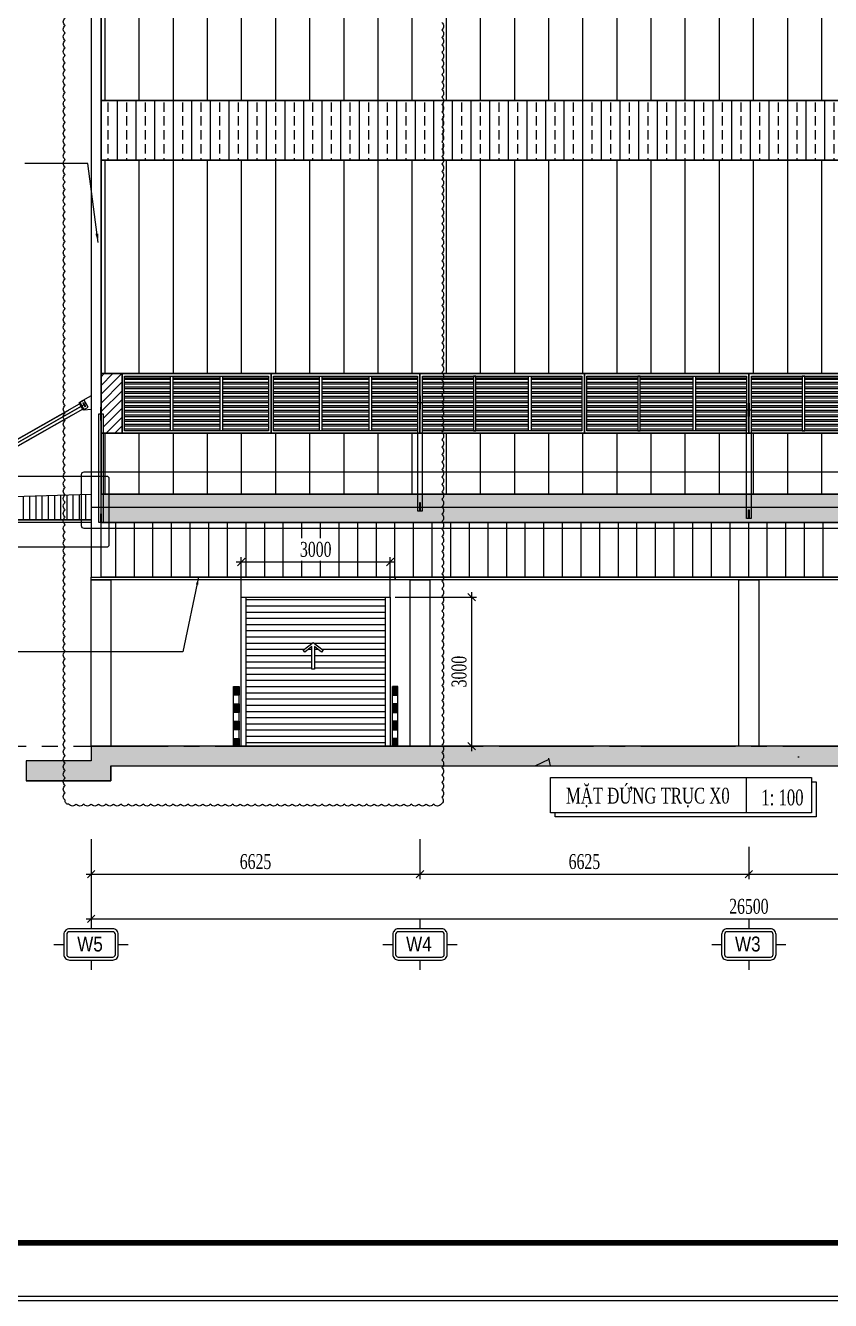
# Model space of a CAD drawing. Header units: inches. Extents: x 340055 to 349452, y -34649 to -30845.
# Drawn here: x 345045.3 to 345207.4, y -32249.9 to -31993.2 of the extents above; entities that cross this region are included whole.
import ezdxf
from ezdxf.enums import TextEntityAlignment as Align

# ---------------------------------------------------------------- set-up
doc = ezdxf.new("R2010")
doc.units = ezdxf.units.IN
doc.header["$MEASUREMENT"] = 0
for name, pattern in [('CENTER', [2, 1.25, -0.25, 0.25, -0.25]), ('CENTER2', [28.575, 19.05, -3.175, 3.175, -3.175]), ('HIDDEN', [0.375, 0.25, -0.125])]:
    doc.linetypes.add(name, pattern=pattern)
for name, color, linetype in [('2', 2, 'Continuous'), ('250', 250, 'Continuous'), ('251', 251, 'Continuous'), ('3', 3, 'Continuous'), ('4', 4, 'Continuous'), ('5', 5, 'Continuous'), ('6', 6, 'Continuous'), ('7', 7, 'Continuous'), ('8', 8, 'Continuous'), ('AZNB-BN-TL-A- X- POWDER SECTION 1 2 3$0$TL-Roof', 60, 'Continuous'), ('flashing', 6, 'Continuous'), ('NET IN', 3, 'Continuous'), ('ROOFING', 4, 'Continuous')]:
    doc.layers.add(name, color=color, linetype=linetype)
for name, color, linetype, lineweight in [('AZNB-BN-TL-A- X- POWDER SECTION 1 2 3$0$DOOR 1', 140, 'Continuous', 15), ('AZNB-BN-TL-A- X- POWDER SECTION 1 2 3$0$TL- Brick wall', 132, 'Continuous', 15), ('AZNB-BN-TL-A- X- POWDER SECTION 1 2 3$0$TL-CONC FL', 6, 'Continuous', 15), ('TL-TIILE BLOCK A2$0$TL-TITLE BLOCK 1', 7, 'Continuous', 50)]:
    doc.layers.add(name, color=color, linetype=linetype, lineweight=lineweight)
doc.styles.add('hx2', font='')
doc.styles.add('ST1', font='times.ttf', dxfattribs={"width": 0.7})
doc.styles.add('ST1H', font='vnshxh.shx', dxfattribs={"width": 0.7})
doc.styles.get('hx2').set_extended_font_data('.VnArial NarrowH')
doc.dimstyles.new('100', dxfattribs={"dimtxt": 3, "dimasz": 1.5, "dimexe": 1, "dimexo": 0, "dimgap": 1, "dimtad": 1, "dimdec": 0, "dimlfac": 100, "dimzin": 0, "dimdsep": 46, "dimtxsty": 'ST1', "dimblk": 'OBLIQUE', "dimcen": 1, "dimdle": 1, "dimclrd": 8, "dimclre": 8, "dimclrt": 3, "dimadec": 0, "dimazin": 0, "dimtfac": 1, "dimtdec": 0, "dimtix": 1, "dimtmove": 1, "dimatfit": 3, "dimfxl": 0, "dimtolj": 1, "dimtzin": 0, "dimlwd": -1, "dimlwe": -1, "dimarcsym": 0})
doc.dimstyles.new('3', dxfattribs={"dimtxt": 3.5, "dimasz": 1.8, "dimexe": 1, "dimexo": 0, "dimgap": 1, "dimtad": 1, "dimdec": 0, "dimlfac": 3, "dimzin": 0, "dimdsep": 46, "dimtxsty": 'ST1H', "dimblk": 'OBLIQUE', "dimcen": 1, "dimdle": 1, "dimclrd": 8, "dimclre": 8, "dimclrt": 3, "dimadec": 0, "dimazin": 0, "dimtfac": 1, "dimtdec": 0, "dimtix": 1, "dimtofl": 0, "dimtmove": 1, "dimatfit": 3, "dimfxl": 0, "dimtolj": 1, "dimtzin": 0, "dimlwd": -1, "dimlwe": -1, "dimarcsym": 0})
pattern_1 = [(90, (6701.2984, 2046.995), (-6.875, 1e-15), [])]

# ---------------------------------------------------------------- blocks, each defined once
blk = doc.blocks.new('AZNB-BN-TL-A- X- POWDER SECTION 1 2 3$0$RL DOOR 3000x4000')
at = {"layer": 'AZNB-BN-TL-A- X- POWDER SECTION 1 2 3$0$DOOR 1'}
h = blk.add_hatch(dxfattribs=at)
h.set_pattern_fill('ANSI31', color=256, scale=1000, angle=135)
h.paths.add_polyline_path([(-1790842, -1181185), (-1790842, -1184185), (-1788042, -1184185), (-1788042, -1181185)])
h.paths.add_polyline_path([(-1789493, -1182102), (-1789293, -1182252), (-1789323, -1182292), (-1789468, -1182183), (-1789468, -1182635), (-1789518, -1182635), (-1789518, -1182183), (-1789663, -1182292), (-1789693, -1182252)], flags=16)
h = blk.add_hatch(color=2, dxfattribs=at)
h.dxf.hatch_style = 1
h.paths.add_polyline_path([(-1791098, -1182985), (-1790985, -1182985), (-1790985, -1183159), (-1791098, -1183159)])
h = blk.add_hatch(color=2, dxfattribs=at)
h.dxf.hatch_style = 1
h.paths.add_polyline_path([(-1787785, -1182985), (-1787898, -1182985), (-1787898, -1183159), (-1787785, -1183159)])
h = blk.add_hatch(color=2, dxfattribs=at)
h.dxf.hatch_style = 1
h.paths.add_polyline_path([(-1791098, -1183333), (-1790985, -1183333), (-1790985, -1183508), (-1791098, -1183508)])
h = blk.add_hatch(color=2, dxfattribs=at)
h.dxf.hatch_style = 1
h.paths.add_polyline_path([(-1787785, -1183333), (-1787898, -1183333), (-1787898, -1183508), (-1787785, -1183508)])
h = blk.add_hatch(color=2, dxfattribs=at)
h.dxf.hatch_style = 1
h.paths.add_polyline_path([(-1791098, -1183682), (-1790985, -1183682), (-1790985, -1183857), (-1791098, -1183857)])
h = blk.add_hatch(color=2, dxfattribs=at)
h.dxf.hatch_style = 1
h.paths.add_polyline_path([(-1787785, -1183682), (-1787898, -1183682), (-1787898, -1183857), (-1787785, -1183857)])
h = blk.add_hatch(color=2, dxfattribs=at)
h.dxf.hatch_style = 1
h.paths.add_polyline_path([(-1791098, -1184031), (-1790985, -1184031), (-1790985, -1184185), (-1791098, -1184185)])
h = blk.add_hatch(color=2, dxfattribs=at)
h.dxf.hatch_style = 1
h.paths.add_polyline_path([(-1787785, -1184031), (-1787898, -1184031), (-1787898, -1184185), (-1787785, -1184185)])
for p, q in [((-1790942, -1184185), (-1790942, -1181185)), ((-1790842, -1184185), (-1790842, -1181185)), ((-1788042, -1181185), (-1788042, -1184185)), ((-1787942, -1181185), (-1787942, -1184185)), ((-1791098, -1184185), (-1791098, -1182985)), ((-1790985, -1184185), (-1790985, -1182985)), ((-1787898, -1184185), (-1787898, -1182985)), ((-1787785, -1184185), (-1787785, -1182985))]:
    blk.add_line(p, q, dxfattribs=at)
for points in [[(-1790842, -1181185), (-1787942, -1181185)], [(-1790842, -1184185), (-1788042, -1184185)]]:
    blk.add_lwpolyline(points, dxfattribs=at)
at = {"layer": 'AZNB-BN-TL-A- X- POWDER SECTION 1 2 3$0$DOOR 1', "color": 2}
for points in [[(-1791098, -1182985), (-1790985, -1182985), (-1790985, -1183159), (-1791098, -1183159)], [(-1787785, -1182985), (-1787898, -1182985), (-1787898, -1183159), (-1787785, -1183159)], [(-1791098, -1183333), (-1790985, -1183333), (-1790985, -1183508), (-1791098, -1183508)], [(-1787785, -1183333), (-1787898, -1183333), (-1787898, -1183508), (-1787785, -1183508)], [(-1791098, -1183682), (-1790985, -1183682), (-1790985, -1183857), (-1791098, -1183857)], [(-1787785, -1183682), (-1787898, -1183682), (-1787898, -1183857), (-1787785, -1183857)], [(-1791098, -1184031), (-1790985, -1184031), (-1790985, -1184185), (-1791098, -1184185)], [(-1787785, -1184031), (-1787898, -1184031), (-1787898, -1184185), (-1787785, -1184185)]]:
    blk.add_lwpolyline(points, close=True, dxfattribs=at)
at = {"color": 1}
blk.add_wipeout([(-1789663, -1182292), (-1789693, -1182252), (-1789493, -1182102), (-1789293, -1182252), (-1789323, -1182292), (-1789468, -1182183), (-1789468, -1182635), (-1789518, -1182635), (-1789518, -1182183)], dxfattribs=at).dxf.layer = 'AZNB-BN-TL-A- X- POWDER SECTION 1 2 3$0$DOOR 1'
at = {"layer": 'AZNB-BN-TL-A- X- POWDER SECTION 1 2 3$0$DOOR 1'}
for points in [[(-1790942, -1181185), (-1787942, -1181185), (-1787942, -1184185), (-1790942, -1184185)], [(-1790842, -1181185), (-1788042, -1181185), (-1788042, -1184185), (-1790842, -1184185)]]:
    blk.add_lwpolyline(points, close=True, dxfattribs=at)
at = {"layer": 'AZNB-BN-TL-A- X- POWDER SECTION 1 2 3$0$DOOR 1', "color": 1}
blk.add_lwpolyline([(-1789693, -1182252), (-1789493, -1182102), (-1789293, -1182252), (-1789323, -1182292), (-1789468, -1182183), (-1789468, -1182635), (-1789518, -1182635), (-1789518, -1182183), (-1789663, -1182292)], close=True, dxfattribs=at)
blk = doc.blocks.new('_Oblique')
at = {"color": 0, "linetype": 'ByBlock', "lineweight": -2}
blk.add_line((-0.5, -0.5), (0.5, 0.5), dxfattribs=at)
blk = doc.blocks.new('*D666')
at = {"color": 8, "linetype": 'Continuous', "transparency": 16777216}
for p, q in [((345135.13, -32107.24), (345135.13, -32139.24)), ((345119.73, -32108.24), (345136.13, -32108.24)), ((345119.73, -32138.24), (345136.13, -32138.24))]:
    blk.add_line(p, q, dxfattribs=at)
at = {"layer": 'Defpoints', "color": 0, "transparency": 16777216}
for p in [(345119.73, -32108.24), (345119.73, -32138.24), (345135.13, -32138.24)]:
    blk.add_point(p, dxfattribs=at)
at = {"color": 8, "transparency": 16777216, "xscale": 1.5, "yscale": 1.5, "zscale": 1.5}
for p, rotation in [((345135.13, -32108.24), 90), ((345135.13, -32138.24), 270)]:
    blk.add_blockref('_Oblique', p, dxfattribs=dict(at, rotation=rotation))
at = {"color": 3, "transparency": 16777216, "insert": (345132.61, -32123.24), "char_height": 3, "attachment_point": 5, "rotation": 90, "style": 'ST1', "bg_fill": 3, "box_fill_scale": 1.25, "bg_fill_color": 256, "bg_fill_true_color": 13158600, "bg_fill_transparency": 0}
blk.add_mtext('\\A1;3000', dxfattribs=at)
blk = doc.blocks.new('*D667')
at = {"color": 8, "linetype": 'Continuous', "transparency": 16777216}
for p, q in [((345058.48, -32157.01), (345058.48, -32165.03)), ((345124.73, -32157.01), (345124.73, -32165.03)), ((345057.48, -32164.03), (345125.73, -32164.03))]:
    blk.add_line(p, q, dxfattribs=at)
at = {"layer": 'Defpoints', "color": 0, "transparency": 16777216}
for p in [(345058.48, -32157.01), (345124.73, -32157.01), (345124.73, -32164.03)]:
    blk.add_point(p, dxfattribs=at)
at = {"color": 8, "transparency": 16777216, "xscale": 1.5, "yscale": 1.5, "zscale": 1.5, "rotation": 180}
blk.add_blockref('_Oblique', (345058.48, -32164.03), dxfattribs=at)
at = {"color": 8, "transparency": 16777216, "xscale": 1.5, "yscale": 1.5, "zscale": 1.5}
blk.add_blockref('_Oblique', (345124.73, -32164.03), dxfattribs=at)
at = {"color": 3, "transparency": 16777216, "insert": (345091.6, -32161.51), "char_height": 3, "attachment_point": 5, "style": 'ST1', "bg_fill": 3, "box_fill_scale": 1.25, "bg_fill_color": 256, "bg_fill_true_color": 13158600, "bg_fill_transparency": 0}
blk.add_mtext('\\A1;6625', dxfattribs=at)
blk = doc.blocks.new('*D668')
at = {"color": 8, "linetype": 'Continuous', "transparency": 16777216}
for p, q in [((345124.73, -32157.01), (345124.73, -32165.03)), ((345190.98, -32158.51), (345190.98, -32165.03)), ((345123.73, -32164.03), (345191.98, -32164.03))]:
    blk.add_line(p, q, dxfattribs=at)
at = {"layer": 'Defpoints', "color": 0, "transparency": 16777216}
for p in [(345124.73, -32157.01), (345190.98, -32158.51), (345190.98, -32164.03)]:
    blk.add_point(p, dxfattribs=at)
at = {"color": 8, "transparency": 16777216, "xscale": 1.5, "yscale": 1.5, "zscale": 1.5, "rotation": 180}
blk.add_blockref('_Oblique', (345124.73, -32164.03), dxfattribs=at)
at = {"color": 8, "transparency": 16777216, "xscale": 1.5, "yscale": 1.5, "zscale": 1.5}
blk.add_blockref('_Oblique', (345190.98, -32164.03), dxfattribs=at)
at = {"color": 3, "transparency": 16777216, "insert": (345157.85, -32161.51), "char_height": 3, "attachment_point": 5, "style": 'ST1', "bg_fill": 3, "box_fill_scale": 1.25, "bg_fill_color": 256, "bg_fill_true_color": 13158600, "bg_fill_transparency": 0}
blk.add_mtext('\\A1;6625', dxfattribs=at)
blk = doc.blocks.new('*D669')
at = {"color": 8, "linetype": 'Continuous', "transparency": 16777216}
for p, q in [((345190.98, -32158.51), (345190.98, -32165.03)), ((345257.23, -32158.51), (345257.23, -32165.03)), ((345189.98, -32164.03), (345258.23, -32164.03))]:
    blk.add_line(p, q, dxfattribs=at)
at = {"layer": 'Defpoints', "color": 0, "transparency": 16777216}
for p in [(345190.98, -32158.51), (345257.23, -32158.51), (345257.23, -32164.03)]:
    blk.add_point(p, dxfattribs=at)
at = {"color": 8, "transparency": 16777216, "xscale": 1.5, "yscale": 1.5, "zscale": 1.5, "rotation": 180}
blk.add_blockref('_Oblique', (345190.98, -32164.03), dxfattribs=at)
at = {"color": 8, "transparency": 16777216, "xscale": 1.5, "yscale": 1.5, "zscale": 1.5}
blk.add_blockref('_Oblique', (345257.23, -32164.03), dxfattribs=at)
at = {"color": 3, "transparency": 16777216, "insert": (345224.1, -32161.51), "char_height": 3, "attachment_point": 5, "style": 'ST1', "bg_fill": 3, "box_fill_scale": 1.25, "bg_fill_color": 256, "bg_fill_true_color": 13158600, "bg_fill_transparency": 0}
blk.add_mtext('\\A1;6625', dxfattribs=at)
blk = doc.blocks.new('*D671')
at = {"color": 8, "linetype": 'Continuous', "transparency": 16777216}
for p, q in [((345058.48, -32157.01), (345058.48, -32174.04)), ((345323.48, -32157.01), (345323.48, -32174.04)), ((345057.48, -32173.04), (345324.48, -32173.04))]:
    blk.add_line(p, q, dxfattribs=at)
at = {"layer": 'Defpoints', "color": 0, "transparency": 16777216}
for p in [(345058.48, -32157.01), (345323.48, -32157.01), (345323.48, -32173.04)]:
    blk.add_point(p, dxfattribs=at)
at = {"color": 8, "transparency": 16777216, "xscale": 1.5, "yscale": 1.5, "zscale": 1.5, "rotation": 180}
blk.add_blockref('_Oblique', (345058.48, -32173.04), dxfattribs=at)
at = {"color": 8, "transparency": 16777216, "xscale": 1.5, "yscale": 1.5, "zscale": 1.5}
blk.add_blockref('_Oblique', (345323.48, -32173.04), dxfattribs=at)
at = {"color": 3, "transparency": 16777216, "insert": (345190.98, -32170.52), "char_height": 3, "attachment_point": 5, "style": 'ST1', "bg_fill": 3, "box_fill_scale": 1.25, "bg_fill_color": 256, "bg_fill_true_color": 13158600, "bg_fill_transparency": 0}
blk.add_mtext('\\A1;26500', dxfattribs=at)
blk = doc.blocks.new('TENTRUC')
at = {"layer": '7'}
for p, q in [((0, 8.27), (0, 10.26)), ((-7.48, 5.13), (-5.48, 5.13)), ((5.48, 5.13), (7.48, 5.13)), ((0, 0), (0, 2))]:
    blk.add_line(p, q, dxfattribs=at)
blk.add_lwpolyline([(-4.36, 8.27), (4.36, 8.27, -0.414214), (5.48, 7.14), (5.48, 3.12, -0.414214), (4.36, 2), (-4.36, 2, -0.414214), (-5.48, 3.12), (-5.48, 7.14, -0.414214)], format="xyb", close=True, dxfattribs=at)
at = {"layer": '8', "ltscale": 15}
blk.add_lwpolyline([(-4.36, 7.68), (4.36, 7.68, -0.414214), (4.9, 7.14), (4.9, 3.12, -0.414214), (4.36, 2.58), (-4.36, 2.58, -0.414214), (-4.9, 3.12), (-4.9, 7.14, -0.414214)], format="xyb", close=True, dxfattribs=at)
at = {"layer": '3', "style": 'hx2'}
blk.add_attdef('TR', text='', height=2.9, dxfattribs=at).set_placement((-0.16, 3.83), align=Align.CENTER)
blk = doc.blocks.new('A$C764E781C')
at = {"layer": '3'}
h = blk.add_hatch(dxfattribs=at)
h.set_pattern_fill('ANSI31', color=256, scale=10, angle=45, style=0)
h.set_pattern_definition([(90, (-323525.1081, 37698.363), (-1.25, 2e-16), [])])
h.paths.add_polyline_path([(50.3, 5.69), (2.91, 4.3, 0.405586), (0, 1.3), (0, 0.58), (50.3, 0.58)])
at = {"layer": '6'}
h = blk.add_hatch(dxfattribs=at)
h.set_pattern_fill('ANSI31', color=154, scale=0.35, angle=-29.5718, style=0)
h.set_pattern_definition([(74.57183466, (-16862.245783, -6507.972576), (-0.04217345765, 0.01163881308), [])])
h.paths.add_polyline_path([(47.88, 24.11), (47.95, 24.15), (48.79, 22.67), (48.72, 22.63)])
h = blk.add_hatch(dxfattribs=at)
h.set_pattern_fill('ANSI31', color=154, scale=0.35, angle=-29.5718, style=0)
h.set_pattern_definition([(74.57183466, (-16865.507075, -6509.823127), (-0.04217345765, 0.01163881308), [])])
h.paths.add_polyline_path([(18.5, 7.44), (18.43, 7.4), (19.27, 5.92), (19.34, 5.96)])
at = {"layer": '2'}
for centre in [(48.76, 24.03), (48.76, 24.03), (49.11, 23.43), (49.11, 23.43), (18.11, 6.64), (18.11, 6.64), (18.46, 6.03), (18.46, 6.03)]:
    blk.add_circle(centre, 0.11, dxfattribs=at)
at = {"layer": '250', "linetype": 'CENTER', "ltscale": 50}
blk.add_line((17.89, 6.12), (49.33, 23.95), dxfattribs=at)
at = {"layer": '251', "linetype": 'HIDDEN', "ltscale": 50}
for p, q in [((18.62, 7.22), (48, 23.89)), ((19.21, 6.18), (48.6, 22.85))]:
    blk.add_line(p, q, dxfattribs=at)
at = {"layer": '3'}
blk.add_lwpolyline([(2.91, 4.3), (50.3, 5.69), (50.3, 0.58), (0, 0.58), (0, 1.3, -0.405586)], format="xyb", close=True, dxfattribs=at)
at = {"layer": '4'}
for points in [[(18.6, 7.25), (47.99, 23.92)], [(48.61, 22.82), (19.23, 6.15), (18.6, 7.25)]]:
    blk.add_lwpolyline(points, dxfattribs=at)
at = {"layer": '5'}
for p, q in [((48.92, 24.12), (48.61, 23.95)), ((48.67, 24.19), (48.85, 23.88)), ((48.95, 23.34), (49.26, 23.51)), ((49.2, 23.27), (49.02, 23.58)), ((17.96, 6.55), (18.26, 6.73)), ((18.02, 6.8), (18.2, 6.49)), ((18.61, 6.12), (18.3, 5.95)), ((18.54, 5.88), (18.37, 6.19))]:
    blk.add_line(p, q, dxfattribs=at)
at = {"layer": '6', "color": 154}
for points in [[(47.88, 24.11), (47.95, 24.15), (48.79, 22.67), (48.72, 22.63)], [(48.93, 24.65), (47.98, 24.11), (48.76, 22.71), (49.72, 23.26)], [(17.5, 6.81), (18.45, 7.35), (19.24, 5.96), (18.29, 5.42)], [(18.5, 7.44), (18.43, 7.4), (19.27, 5.92), (19.34, 5.96)]]:
    blk.add_lwpolyline(points, close=True, dxfattribs=at)
at = {"layer": '6'}
for points in [[(50.3, 25.53), (48.01, 24.24), (48.9, 22.68), (50.3, 22.86)], [(16.44, 4.69), (17.17, 6.74), (18.32, 7.39), (19.21, 5.83), (19.3, 4.78)]]:
    blk.add_lwpolyline(points, dxfattribs=at)
blk.add_lwpolyline([(0, 0.58), (50.3, 0.58), (50.3, 0), (0, 0)], close=True, dxfattribs=at)
at = {"layer": '8'}
blk.add_line((49.33, 23.95), (17.89, 6.12), dxfattribs=at)
at = {"layer": '8', "linetype": 'CENTER', "ltscale": 5}
blk.add_line((50.3, 25.53), (50.3, 0), dxfattribs=at)
blk = doc.blocks.new('*D696')
at = {"color": 8, "linetype": 'Continuous', "transparency": 16777216}
for p, q in [((345087.73, -32101.17), (345119.73, -32101.17)), ((345088.73, -32108.24), (345088.73, -32100.17)), ((345118.73, -32108.24), (345118.73, -32100.17))]:
    blk.add_line(p, q, dxfattribs=at)
at = {"layer": 'Defpoints', "color": 0, "transparency": 16777216}
for p in [(345118.73, -32101.17), (345088.73, -32108.24), (345118.73, -32108.24)]:
    blk.add_point(p, dxfattribs=at)
at = {"color": 8, "transparency": 16777216, "xscale": 1.5, "yscale": 1.5, "zscale": 1.5, "rotation": 180}
blk.add_blockref('_Oblique', (345088.73, -32101.17), dxfattribs=at)
at = {"color": 8, "transparency": 16777216, "xscale": 1.5, "yscale": 1.5, "zscale": 1.5}
blk.add_blockref('_Oblique', (345118.73, -32101.17), dxfattribs=at)
at = {"color": 3, "transparency": 16777216, "insert": (345103.73, -32098.65), "char_height": 3, "attachment_point": 5, "style": 'ST1', "bg_fill": 3, "box_fill_scale": 1.25, "bg_fill_color": 256, "bg_fill_true_color": 13158600, "bg_fill_transparency": 0}
blk.add_mtext('\\A1;3000', dxfattribs=at)
blk = doc.blocks.new('18')
at = {"true_color": 0xdb6e0f}
h = blk.add_hatch(dxfattribs=at)
h.set_pattern_fill('ANSI32', color=32, scale=2.5, angle=135, style=0)
h.paths.add_polyline_path([(344860.32, -35591.22), (344860.32, -35580.22), (344849.7, -35580.22), (344849.7, -35591.22)])
h.paths.add_polyline_path([(344860.82, -35591.22), (344871.07, -35591.22), (344871.07, -35580.22), (344860.82, -35580.22)])
h.paths.add_polyline_path([(344849.2, -35580.22), (344838.95, -35580.22), (344838.95, -35591.22), (344849.2, -35591.22)])
at = {"color": 32, "true_color": 0xdb6e0f}
for points in [[(344838.45, -35579.72), (344871.57, -35579.72), (344871.57, -35591.72), (344838.45, -35591.72)], [(344838.95, -35580.22), (344871.07, -35580.22), (344871.07, -35591.22), (344838.95, -35591.22)], [(344849.2, -35580.22), (344849.2, -35591.22), (344849.7, -35591.22), (344849.7, -35580.22)], [(344860.82, -35580.22), (344860.82, -35591.22), (344860.32, -35591.22), (344860.32, -35580.22)]]:
    blk.add_lwpolyline(points, close=True, dxfattribs=at)
blk = doc.blocks.new('17')
at = {"true_color": 0xc0a22a}
h = blk.add_hatch(dxfattribs=at)
h.set_pattern_fill('ANSI32', color=42, scale=2.5, angle=135, style=0)
h.paths.add_polyline_path([(344915.57, -35529.09), (344906.32, -35529.09), (344906.32, -35540.09), (344915.57, -35540.09)])
h.paths.add_polyline_path([(344916.07, -35540.09), (344925.57, -35540.09), (344925.57, -35529.09), (344916.07, -35529.09)])
h.paths.add_polyline_path([(344931.57, -35529.09), (344926.07, -35529.09), (344926.07, -35540.09), (344931.57, -35540.09)])
h.paths.add_polyline_path([(344935.32, -35529.09), (344931.57, -35529.09), (344931.57, -35540.09), (344935.32, -35540.09)])
at = {"color": 42, "true_color": 0xc0a22a}
for points in [[(344905.82, -35528.59), (344935.82, -35528.59), (344935.82, -35540.59), (344905.82, -35540.59)], [(344906.32, -35529.09), (344935.32, -35529.09), (344935.32, -35540.09), (344906.32, -35540.09)], [(344916.07, -35529.09), (344916.07, -35540.09), (344915.57, -35540.09), (344915.57, -35529.09)], [(344926.07, -35529.09), (344926.07, -35540.09), (344925.57, -35540.09), (344925.57, -35529.09)]]:
    blk.add_lwpolyline(points, close=True, dxfattribs=at)
blk = doc.blocks.new('kt kien truc 1')
at = {"layer": 'Defpoints', "color": 8}
blk.add_lwpolyline([(0, 0), (594, 0), (594, 420), (0, 420)], close=True, dxfattribs=at)
at = {"layer": 'TL-TIILE BLOCK A2$0$TL-TITLE BLOCK 1', "const_width": 1}
blk.add_lwpolyline([(20, 10), (579, 10), (584, 15), (584, 405), (579, 410), (20, 410), (15, 405), (15, 15)], close=True, dxfattribs=at)

msp = doc.modelspace()

# ---------------------------------------------------------------- hatches: boundary and pattern name
at = {"true_color": 0xfa051e}
h = msp.add_hatch(dxfattribs=at)
h.set_pattern_fill('ANSI33', color=1, scale=15, angle=45, style=0)
h.set_pattern_definition([(90, (6701.2984, 2046.9953), (-3.75, 7e-16), []), (90, (6703.1734, 2048.8703), (-3.75, 7e-16), [1.875, -0.9375])])
h.paths.add_polyline_path([(345060.4764, -32008.2354), (345060.4764, -32020.2354), (345321.4764, -32020.2354), (345321.4764, -32008.2354)])
h = msp.add_hatch()
h.set_pattern_fill('ANSI33', color=5, scale=10, angle=45, style=0)
h.set_pattern_definition([(90, (21942.1402, 4798.5053), (-2.5, 4e-16), []), (90, (21943.3902, 4799.7553), (-2.5, 4e-16), [1.25, -0.625])])
h.paths.add_polyline_path([(345321.4764, -32093.2363), (345321.4764, -32087.5478), (345060.4764, -32087.5478), (345060.4764, -32093.2363)])
at = {"layer": 'ROOFING'}
h = msp.add_hatch(dxfattribs=at)
h.set_pattern_fill('ANSI31', color=3, scale=55, angle=45, style=0)
h.set_pattern_definition(pattern_1)
h.paths.add_polyline_path([(345321.4764, -32008.2354), (345321.4764, -31965.2354), (345060.4764, -31965.2354), (345060.4764, -32008.2354)])
h.paths.add_polyline_path([(345060.4764, -32020.2354), (345060.4764, -32063.2354), (345321.4764, -32063.2354), (345321.4764, -32020.2354)])
h.paths.add_polyline_path([(345139.6138, -31992.8497), (345248.6971, -31992.8497), (345248.6971, -31982.6116), (345139.6138, -31982.6116)], flags=24)
h = msp.add_hatch(dxfattribs=at)
h.set_pattern_fill('ANSI31', color=3, scale=10, style=0)
h.set_pattern_definition([(45, (385.6516, 3803.1944), (-0.8838834765, 0.8838834765), [])])
h.paths.add_polyline_path([(345064.7264, -32063.2354), (345060.4764, -32063.2354), (345060.4764, -32070.0316), (345060.5264, -32070.0316), (345060.5264, -32071.3668), (345060.9232, -32071.3668), (345060.9232, -32075.2354), (345064.7264, -32075.2354)])
h = msp.add_hatch(dxfattribs=at)
h.set_pattern_fill('ANSI31', color=3, scale=55, angle=45, style=0)
h.set_pattern_definition(pattern_1)
h.paths.add_polyline_path([(345060.4764, -32075.2354), (345321.4764, -32075.2354), (345321.4764, -32087.5478), (345060.4764, -32087.5478)])
h = msp.add_hatch(dxfattribs=at)
h.set_pattern_fill('ANSI31', color=3, scale=30, angle=45, style=0)
h.set_pattern_definition([(90, (12888.44, 3803.1944), (-3.75, 7e-16), [])])
h.paths.add_polyline_path([(345119.7254, -32104.2363), (345254.1404, -32104.2363), (345321.4764, -32104.2363), (345321.4764, -32093.2363), (345060.4764, -32093.2363), (345060.4764, -32104.2363)])

# ---------------------------------------------------------------- linework, layer by layer
at = {"color": 133, "true_color": 0x36c9c7}
msp.add_line((345058.4764, -32090.1045), (345366.5431, -32090.1045), dxfattribs=at)
msp.add_line((345190.4406, -32144.585), (345190.4406, -32151.6589))
at = {"color": 8}
for points in [[(345060.4764, -32087.5478), (345321.4764, -32087.5478), (345321.4764, -31867.3854), (345060.4764, -31867.3854)], [(345060.4764, -32063.2354), (345317.2264, -32063.2354), (345317.2264, -32075.2354), (345060.4764, -32075.2354)], [(345060.4764, -32093.2363), (345321.4764, -32093.2363), (345321.4764, -32104.2363), (345060.4764, -32104.2363)]]:
    msp.add_lwpolyline(points, close=True, dxfattribs=at)
at = {"color": 1, "true_color": 0xfa051e}
for points in [[(345060.4764, -32008.2354), (345321.4764, -32008.2354), (345321.4764, -32020.2354), (345060.4764, -32020.2354)], [(345124.2796, -32069.0417), (345125.1732, -32069.0417), (345125.1732, -32090.9112), (345124.2796, -32090.9112)], [(345124.6764, -32067.7065), (345124.7764, -32067.7065), (345124.7764, -32070.3769), (345124.6764, -32070.3769)], [(345060.0296, -32071.3668), (345060.9232, -32071.3668), (345060.9232, -32093.2363), (345060.0296, -32093.2363)], [(345060.4264, -32070.0316), (345060.5264, -32070.0316), (345060.5264, -32072.702), (345060.4264, -32072.702)], [(345190.5296, -32070.5417), (345191.4232, -32070.5417), (345191.4232, -32092.4112), (345190.5296, -32092.4112)], [(345190.9264, -32069.2065), (345191.0264, -32069.2065), (345191.0264, -32071.8769), (345190.9264, -32071.8769)], [(345124.6764, -32089.1714), (345124.7764, -32089.1714), (345124.7764, -32090.9112), (345124.6764, -32090.9112)], [(345060.4264, -32091.4965), (345060.5264, -32091.4965), (345060.5264, -32093.2363), (345060.4264, -32093.2363)], [(345190.9264, -32090.6714), (345191.0264, -32090.6714), (345191.0264, -32092.4112), (345190.9264, -32092.4112)]]:
    msp.add_lwpolyline(points, close=True, dxfattribs=at)
at = {"color": 133, "true_color": 0x36c9c7}
msp.add_lwpolyline([(345060.4764, -32063.2354), (345064.7264, -32063.2354), (345064.7264, -32075.2354), (345060.4764, -32075.2354)], close=True, dxfattribs=at)
at = {"color": 240, "true_color": 0xf90627}
for points in [[(345004.266, -32083.8784), (345061.567, -32083.8784, -0.41421356), (345062.067, -32084.3784), (345062.067, -32097.7042, -0.41421356), (345061.567, -32098.2042), (345004.266, -32098.2042, -0.41421356), (345003.766, -32097.7042), (345003.766, -32084.3784, -0.41421356)], [(345057.0513, -32083.022), (345324.1069, -32083.022, -0.41421356), (345324.6069, -32083.522), (345324.6069, -32093.9234, -0.41421356), (345324.1069, -32094.4234), (345057.0513, -32094.4234, -0.41421356), (345056.5513, -32093.9234), (345056.5513, -32083.522, -0.41421356)]]:
    msp.add_lwpolyline(points, format="xyb", close=True, dxfattribs=at)
at = {"color": 5}
msp.add_lwpolyline([(345060.4764, -32087.5478), (345321.4764, -32087.5478), (345321.4764, -32093.2363), (345060.4764, -32093.2363)], close=True, dxfattribs=at)
msp.add_lwpolyline([(345151.0469, -32144.585), (345203.6096, -32144.585), (345203.6096, -32151.6589), (345151.0469, -32151.6589)], close=True)
at = {"layer": 'AZNB-BN-TL-A- X- POWDER SECTION 1 2 3$0$TL- Brick wall', "lineweight": 0}
for points in [[(345058.4764, -32104.7363), (345062.4764, -32104.7363), (345062.4764, -32138.2363), (345058.4764, -32138.2363)], [(345188.9764, -32104.7363), (345192.9764, -32104.7363), (345192.9764, -32138.2363), (345188.9764, -32138.2363)]]:
    msp.add_lwpolyline(points, close=True, dxfattribs=at)
at = {"layer": 'AZNB-BN-TL-A- X- POWDER SECTION 1 2 3$0$TL-CONC FL', "lineweight": 0, "ltscale": 1e-09}
for p, q in [((345058.4764, -32138.2363), (345058.4764, -32141.2363)), ((345058.4764, -32141.2363), (345045.3782, -32141.2363)), ((345045.3782, -32141.2363), (345045.3782, -32145.2363)), ((345062.4764, -32142.2363), (345062.4764, -32145.2363)), ((345062.4764, -32145.2363), (345045.3782, -32145.2363))]:
    msp.add_line(p, q, dxfattribs=at)
at = {"layer": 'flashing'}
for points in [[(345060.4764, -32104.2363), (345060.4764, -32104.2363), (345060.4764, -32104.2363), (345060.4764, -31867.3854), (345321.4764, -31867.3854), (345321.4764, -32104.2363), (345321.4764, -32104.2363), (345321.4764, -32104.2363), (345323.4764, -32104.2363), (345323.4764, -31865.3854), (345058.4764, -31865.3854), (345058.4764, -32104.2363)], [(345058.4764, -32104.2363), (345119.7254, -32104.2363), (345119.7254, -32104.7363), (345058.4764, -32104.7363)], [(345119.7254, -32104.2363), (345254.1404, -32104.2363), (345254.1404, -32104.7363), (345119.7254, -32104.7363)]]:
    msp.add_lwpolyline(points, close=True, dxfattribs=at)
at = {"layer": 'ROOFING', "color": 3}
for points in [[(345060.4764, -31965.2354), (345321.4764, -31965.2354), (345321.4764, -32008.2354), (345060.4764, -32008.2354)], [(345060.4764, -32020.2354), (345321.4764, -32020.2354), (345321.4764, -32063.2354), (345060.4764, -32063.2354)], [(345060.4764, -32075.2354), (345321.4764, -32075.2354), (345321.4764, -32087.5478), (345060.4764, -32087.5478)]]:
    msp.add_lwpolyline(points, close=True, dxfattribs=at)

# ---------------------------------------------------------------- block references
at = {"color": 133, "true_color": 0x36c9c7}
for name, p in [('17', (158.9036, 3465.3524)), ('17', (188.9057, 3465.3524)), ('18', (286.2807, 3516.4804)), ('18', (319.4057, 3516.4804)), ('18', (352.5266, 3516.4804))]:
    msp.add_blockref(name, p, dxfattribs=at)
at = {"color": 8}
msp.add_blockref('A$C764E781C', (345008.1768, -32093.2363), dxfattribs=at)
at = {"layer": 'AZNB-BN-TL-A- X- POWDER SECTION 1 2 3$0$TL-Roof', "lineweight": 0, "xscale": 0.01000000000931323, "yscale": 0.01000000000931323, "zscale": 0.01000000000931323}
msp.add_blockref('AZNB-BN-TL-A- X- POWDER SECTION 1 2 3$0$RL DOOR 3000x4000', (362998.1413, -20296.3904), dxfattribs=at)

# ---------------------------------------------------------------- dimensions: what is measured, and where the dimension line sits
at = {"color": 8}
dim = msp.add_linear_dim(base=(345124.7264, -32164.0319), p1=(345058.4764, -32157.0085), p2=(345124.7264, -32157.0085), dimstyle='100', dxfattribs=at)
dim.commit()
dim.dimension.update_dxf_attribs({"geometry": '*D667', "text_midpoint": (345091.6014, -32161.506)})

# ---------------------------------------------------------------- leaders
at = {"color": 9}
msp.add_leader([(345059.8701, -32036.8537), (345057.8348, -32020.9062), (345045.1452, -32020.9062)], dimstyle='3', override={"dimgap": 1, "dimtad": 0}, dxfattribs=at)
at = {"color": 240, "true_color": 0xf90627}
msp.add_leader([(345080.1454, -32104.2363), (345076.9363, -32119.2425), (345037.6589, -32119.2425)], dimstyle='100', override={"dimgap": 1, "dimtad": 0, "dimfxl": 0.18}, dxfattribs=at)

# ---------------------------------------------------------------- next in the draw order: dimensions: what is measured, and where the dimension line sits
at = {"color": 8}
dim = msp.add_linear_dim(base=(345135.1333, -32138.2363), p1=(345119.7254, -32108.2363), p2=(345119.7254, -32138.2363), angle=90, dimstyle='100', dxfattribs=at)
dim.commit()
dim.dimension.update_dxf_attribs({"geometry": '*D666', "text_midpoint": (345132.6074, -32123.2363)})
dim = msp.add_linear_dim(base=(345190.9764, -32164.0319), p1=(345124.7264, -32157.0085), p2=(345190.9764, -32158.5085), dimstyle='100', dxfattribs=at)
dim.commit()
dim.dimension.update_dxf_attribs({"geometry": '*D668', "text_midpoint": (345157.8514, -32161.506)})

# ---------------------------------------------------------------- next in the draw order: hatches: boundary and pattern name
h = msp.add_hatch()
h.set_pattern_fill('AR-CONC', color=8, scale=10, angle=135, style=0)
h.set_pattern_definition([(185, (20475.87, 5443.1), (-46.280708, 55.1552), [7.5, -82.5]), (130, (20475.87, 5443.1), (-43.376815, -62.999217), [6, -66]), (235.4514, (20472.01, 5447.7), (-89.657528, -7.843947), [6.374019, -70.114211]), (181.1842, (20461.73, 5428.96), (-63.761377, 87.1693), [11.25, -123.75]), (231.6356, (20456.41, 5436.22), (-134.97117, -2.7899), [9.56103, -105.1713]), (126.1842, (20461.73, 5428.96), (-134.971167, -2.790007), [9, -99]), (156, (20458.19, 5439.566), (-13.738248, 70.677157), [7.5, -82.5]), (101, (20458.19, 5439.566), (-68.480844, -34.07086), [6, -66]), (206.4514, (20457.05, 5445.456), (-82.219062, 36.606362), [6.374019, -70.114211]), (172.5, (20475.87, 5443.102), (-24.3989818, -22.6793185), [0, -65.2, 0, -67, 0, -66.25]), (142.5, (20475.87, 5443.102), (-46.490945, -9.2872942), [0, -38.2, 0, -63.7, 0, -25.25]), (102.5, (20491.638, 5427.333), (-36.1520762, 39.3418167), [0, -25, 0, -78, 0, -103.5]), (92.5, (20498.71, 5420.26), (-48.315981, 34.158998), [0, -32.5, 0, -51.8, 0, -73.5])])
h.paths.add_polyline_path([(345321.6691, -32138.2363), (345058.4764, -32138.2363), (345058.4764, -32141.2363), (345045.3782, -32141.2363), (345045.3782, -32145.2363), (345062.4764, -32145.2363), (345062.4764, -32142.2363), (345321.6691, -32142.2363), (345321.6691, -32145.2229), (345361.4714, -32145.2229), (345361.4714, -32141.2363), (345325.6714, -32141.2363), (345325.6714, -32138.2363)])
h = msp.add_hatch()
h.set_pattern_fill('AR-CONC', color=8, scale=0.5, angle=135, style=0)
h.set_pattern_definition([(185, (20475.87, 5443.1018), (-2.314035394, 2.757759996), [0.375, -4.125]), (130, (20475.87, 5443.102), (-2.16884075, -3.149960837), [0.3, -3.3]), (235.4514, (20475.677, 5443.3316), (-4.48287641, -0.392197343), [0.31870095, -3.50571056]), (181.1842, (20475.163, 5442.3947), (-3.188068826, 4.358465), [0.5625, -6.1875]), (231.6356, (20474.897, 5442.758), (-6.74855845, -0.139495075), [0.47805144, -5.258565]), (126.1842, (20475.163, 5442.3947), (-6.74855834, -0.13950034), [0.45, -4.95]), (156, (20474.986, 5442.925), (-0.686912382, 3.53385786), [0.375, -4.125]), (101, (20474.986, 5442.925), (-3.424042177, -1.703542965), [0.3, -3.3]), (206.4514, (20474.929, 5443.2195), (-4.1109531, 1.830318085), [0.31870095, -3.50571056]), (172.5, (20475.87, 5443.1018), (-1.219949088, -1.1339659265), [0, -3.26, 0, -3.35, 0, -3.3125]), (142.5, (20475.87, 5443.1018), (-2.3245472495, -0.464364711), [0, -1.91, 0, -3.185, 0, -1.2625]), (102.5, (20476.6584, 5442.3134), (-1.807603809, 1.9670908366), [0, -1.25, 0, -3.9, 0, -5.175]), (92.5, (20477.012, 5441.9598), (-2.415799034, 1.707949916), [0, -1.625, 0, -2.59, 0, -3.675])])
h.paths.add_polyline_path([(345321.6691, -32138.2363), (345058.4764, -32138.2363), (345058.4764, -32141.2363), (345045.3782, -32141.2363), (345045.3782, -32145.2363), (345062.4764, -32145.2363), (345062.4764, -32142.2363), (345321.6691, -32142.2363), (345321.6691, -32145.2229), (345361.4714, -32145.2229), (345361.4714, -32141.2363), (345325.6714, -32141.2363), (345325.6714, -32138.2363)])

# ---------------------------------------------------------------- next in the draw order: linework, layer by layer
at = {"color": 8, "linetype": 'CENTER2'}
msp.add_line((344997.7752, -32138.2363), (345353.3537, -32138.2363), dxfattribs=at)
at = {"color": 8}
msp.add_lwpolyline([(345321.6691, -32138.2363), (345058.4764, -32138.2363), (345058.4764, -32141.2363), (345045.3782, -32141.2363), (345045.3782, -32145.2363), (345062.4764, -32145.2363), (345062.4764, -32142.2363), (345321.6691, -32142.2363), (345321.6691, -32145.2229), (345361.4714, -32145.2229), (345361.4714, -32141.2363), (345325.6714, -32141.2363), (345325.6714, -32138.2363), (345321.6691, -32138.2363)], dxfattribs=at)
at = {"layer": 'AZNB-BN-TL-A- X- POWDER SECTION 1 2 3$0$TL- Brick wall', "lineweight": 0}
msp.add_lwpolyline([(345122.7264, -32104.7363), (345126.7264, -32104.7363), (345126.7264, -32138.2363), (345122.7264, -32138.2363)], close=True, dxfattribs=at)
at = {"layer": 'AZNB-BN-TL-A- X- POWDER SECTION 1 2 3$0$TL-CONC FL', "lineweight": 0, "ltscale": 1e-09}
msp.add_line((345325.6714, -32138.2363), (345058.4764, -32138.2363), dxfattribs=at)

# ---------------------------------------------------------------- next in the draw order: dimensions: what is measured, and where the dimension line sits
at = {"color": 8}
dim = msp.add_linear_dim(base=(345118.7254, -32101.1744), p1=(345088.7254, -32108.2363), p2=(345118.7254, -32108.2363), dimstyle='100', override={"dimarcsym": 2}, dxfattribs=at)
dim.commit()
dim.dimension.update_dxf_attribs({"geometry": '*D696', "text_midpoint": (345103.7254, -32098.6485)})
dim = msp.add_linear_dim(base=(345257.2264, -32164.0319), p1=(345190.9764, -32158.5085), p2=(345257.2264, -32158.5085), dimstyle='100', dxfattribs=at)
dim.commit()
dim.dimension.update_dxf_attribs({"geometry": '*D669', "text_midpoint": (345224.1014, -32161.506)})

# ---------------------------------------------------------------- next in the draw order: linework, layer by layer
at = {"color": 1, "true_color": 0xfa051e}
msp.add_lwpolyline([(345129.105, -31992.5489, -0.52056705), (345129.105, -31994.0489, -0.52056705), (345129.105, -31995.5489, -0.52056705), (345129.105, -31997.0489, -0.52056705), (345129.105, -31998.5489, -0.52056705), (345129.105, -32000.0489, -0.52056705), (345129.105, -32001.5489, -0.52056705), (345129.105, -32003.0489, -0.52056705), (345129.105, -32004.5489, -0.52056705), (345129.105, -32006.0489, -0.52056705), (345129.105, -32007.5489, -0.52056705), (345129.105, -32009.0489, -0.52056705), (345129.105, -32010.5489, -0.52056705), (345129.105, -32012.0489, -0.52056705), (345129.105, -32013.5489, -0.52056705), (345129.105, -32015.0489, -0.52056705), (345129.105, -32016.5489, -0.52056705), (345129.105, -32018.0489, -0.52056705), (345129.105, -32019.5489, -0.52056705), (345129.105, -32021.0489, -0.52056705), (345129.105, -32022.5489, -0.52056705), (345129.105, -32024.0489, -0.52056705), (345129.105, -32025.5489, -0.52056705), (345129.105, -32027.0489, -0.52056705), (345129.105, -32028.5489, -0.52056705), (345129.105, -32030.0489, -0.52056705), (345129.105, -32031.5489, -0.52056705), (345129.105, -32033.0489, -0.52056705), (345129.105, -32034.5489, -0.52056705), (345129.105, -32036.0489, -0.52056705), (345129.105, -32037.5489, -0.52056705), (345129.105, -32039.0489, -0.52056705), (345129.105, -32040.5489, -0.52056705), (345129.105, -32042.0489, -0.52056705), (345129.105, -32043.5489, -0.52056705), (345129.105, -32045.0489, -0.52056705), (345129.105, -32046.5489, -0.52056705), (345129.105, -32048.0489, -0.52056705), (345129.105, -32049.5489, -0.52056705), (345129.105, -32051.0489, -0.52056705), (345129.105, -32052.5489, -0.52056705), (345129.105, -32054.0489, -0.52056705), (345129.105, -32055.5489, -0.52056705), (345129.105, -32057.0489, -0.52056705), (345129.105, -32058.5489, -0.52056705), (345129.105, -32060.0489, -0.52056705), (345129.105, -32061.5489, -0.52056705), (345129.105, -32063.0489, -0.52056705), (345129.105, -32064.5489, -0.52056705), (345129.105, -32066.0489, -0.52056705), (345129.105, -32067.5489, -0.52056705), (345129.105, -32069.0489, -0.52056705), (345129.105, -32070.5489, -0.52056705), (345129.105, -32072.0489, -0.52056705), (345129.105, -32073.5489, -0.52056705), (345129.105, -32075.0489, -0.52056705), (345129.105, -32076.5489, -0.52056705), (345129.105, -32078.0489, -0.52056705), (345129.105, -32079.5489, -0.52056705), (345129.105, -32081.0489, -0.52056705), (345129.105, -32082.5489, -0.52056705), (345129.105, -32084.0489, -0.52056705), (345129.105, -32085.5489, -0.52056705), (345129.105, -32087.0489, -0.52056705), (345129.105, -32088.5489, -0.52056705), (345129.105, -32090.0489, -0.52056705), (345129.105, -32091.5489, -0.52056705), (345129.105, -32093.0489, -0.52056705), (345129.105, -32094.5489, -0.52056705), (345129.105, -32096.0489, -0.52056705), (345129.105, -32097.5489, -0.52056705), (345129.105, -32099.0489, -0.52056705), (345129.105, -32100.5489, -0.52056705), (345129.105, -32102.0489, -0.52056705), (345129.105, -32103.5489, -0.52056705), (345129.105, -32105.0489, -0.52056705), (345129.105, -32106.5489, -0.52056705), (345129.105, -32108.0489, -0.52056705), (345129.105, -32109.5489, -0.52056705), (345129.105, -32111.0489, -0.52056705), (345129.105, -32112.5489, -0.52056705), (345129.105, -32114.0489, -0.52056705), (345129.105, -32115.5489, -0.52056705), (345129.105, -32117.0489, -0.52056705), (345129.105, -32118.5489, -0.52056705), (345129.105, -32120.0489, -0.52056705), (345129.105, -32121.5489, -0.52056705), (345129.105, -32123.0489, -0.52056705), (345129.105, -32124.5489, -0.52056705), (345129.105, -32126.0489, -0.52056705), (345129.105, -32127.5489, -0.52056705), (345129.105, -32129.0489, -0.52056705), (345129.105, -32130.5489, -0.52056705), (345129.105, -32132.0489, -0.52056705), (345129.105, -32133.5489, -0.52056705), (345129.105, -32135.0489, -0.52056705), (345129.105, -32136.5489, -0.52056705), (345129.105, -32138.0489, -0.52056705), (345129.105, -32139.5489, -0.52056705), (345129.105, -32141.0489, -0.52056705), (345129.105, -32142.5489, -0.52056705), (345129.105, -32144.0489, -0.52056705), (345129.105, -32145.5489, -0.52056705), (345129.105, -32147.0489, -0.52056705), (345129.105, -32148.5489, -0.52056705), (345128.9889, -32149.9328, -0.52056705), (345127.4889, -32149.9328, -0.52056705), (345125.9889, -32149.9328, -0.52056705), (345124.4889, -32149.9328, -0.52056705), (345122.9889, -32149.9328, -0.52056705), (345121.4889, -32149.9328, -0.52056705), (345119.9889, -32149.9328, -0.52056705), (345118.4889, -32149.9328, -0.52056705), (345116.9889, -32149.9328, -0.52056705), (345115.4889, -32149.9328, -0.52056705), (345113.9889, -32149.9328, -0.52056705), (345112.4889, -32149.9328, -0.52056705), (345110.9889, -32149.9328, -0.52056705), (345109.4889, -32149.9328, -0.52056705), (345107.9889, -32149.9328, -0.52056705), (345106.4889, -32149.9328, -0.52056705), (345104.9889, -32149.9328, -0.52056705), (345103.4889, -32149.9328, -0.52056705), (345101.9889, -32149.9328, -0.52056705), (345100.4889, -32149.9328, -0.52056705), (345098.9889, -32149.9328, -0.52056705), (345097.4889, -32149.9328, -0.52056705), (345095.9889, -32149.9328, -0.52056705), (345094.4889, -32149.9328, -0.52056705), (345092.9889, -32149.9328, -0.52056705), (345091.4889, -32149.9328, -0.52056705), (345089.9889, -32149.9328, -0.52056705), (345088.4889, -32149.9328, -0.52056705), (345086.9889, -32149.9328, -0.52056705), (345085.4889, -32149.9328, -0.52056705), (345083.9889, -32149.9328, -0.52056705), (345082.4889, -32149.9328, -0.52056705), (345080.9889, -32149.9328, -0.52056705), (345079.4889, -32149.9328, -0.52056705), (345077.9889, -32149.9328, -0.52056705), (345076.4889, -32149.9328, -0.52056705), (345074.9889, -32149.9328, -0.52056705), (345073.4889, -32149.9328, -0.52056705), (345071.9889, -32149.9328, -0.52056705), (345070.4889, -32149.9328, -0.52056705), (345068.9889, -32149.9328, -0.52056705), (345067.4889, -32149.9328, -0.52056705), (345065.9889, -32149.9328, -0.52056705), (345064.4889, -32149.9328, -0.52056705), (345062.9889, -32149.9328, -0.52056705), (345061.4889, -32149.9328, -0.52056705), (345059.9889, -32149.9328, -0.52056705), (345058.4889, -32149.9328, -0.52056705), (345056.9889, -32149.9328, -0.52056705), (345055.4889, -32149.9328, -0.52056705), (345053.9889, -32149.9328, -0.52056705), (345053.2612, -32149.1605, -0.52056705), (345053.2612, -32147.6605, -0.52056705), (345053.2612, -32146.1605, -0.52056705), (345053.2612, -32144.6605, -0.52056705), (345053.2612, -32143.1605, -0.52056705), (345053.2612, -32141.6605, -0.52056705), (345053.2612, -32140.1605, -0.52056705), (345053.2612, -32138.6605, -0.52056705), (345053.2612, -32137.1605, -0.52056705), (345053.2612, -32135.6605, -0.52056705), (345053.2612, -32134.1605, -0.52056705), (345053.2612, -32132.6605, -0.52056705), (345053.2612, -32131.1605, -0.52056705), (345053.2612, -32129.6605, -0.52056705), (345053.2612, -32128.1605, -0.52056705), (345053.2612, -32126.6605, -0.52056705), (345053.2612, -32125.1605, -0.52056705), (345053.2612, -32123.6605, -0.52056705), (345053.2612, -32122.1605, -0.52056705), (345053.2612, -32120.6605, -0.52056705), (345053.2612, -32119.1605, -0.52056705), (345053.2612, -32117.6605, -0.52056705), (345053.2612, -32116.1605, -0.52056705), (345053.2612, -32114.6605, -0.52056705), (345053.2612, -32113.1605, -0.52056705), (345053.2612, -32111.6605, -0.52056705), (345053.2612, -32110.1605, -0.52056705), (345053.2612, -32108.6605, -0.52056705), (345053.2612, -32107.1605, -0.52056705), (345053.2612, -32105.6605, -0.52056705), (345053.2612, -32104.1605, -0.52056705), (345053.2612, -32102.6605, -0.52056705), (345053.2612, -32101.1605, -0.52056705), (345053.2612, -32099.6605, -0.52056705), (345053.2612, -32098.1605, -0.52056705), (345053.2612, -32096.6605, -0.52056705), (345053.2612, -32095.1605, -0.52056705), (345053.2612, -32093.6605, -0.52056705), (345053.2612, -32092.1605, -0.52056705), (345053.2612, -32090.6605, -0.52056705), (345053.2612, -32089.1605, -0.52056705), (345053.2612, -32087.6605, -0.52056705), (345053.2612, -32086.1605, -0.52056705), (345053.2612, -32084.6605, -0.52056705), (345053.2612, -32083.1605, -0.52056705), (345053.2612, -32081.6605, -0.52056705), (345053.2612, -32080.1605, -0.52056705), (345053.2612, -32078.6605, -0.52056705), (345053.2612, -32077.1605, -0.52056705), (345053.2612, -32075.6605, -0.52056705), (345053.2612, -32074.1605, -0.52056705), (345053.2612, -32072.6605, -0.52056705), (345053.2612, -32071.1605, -0.52056705), (345053.2612, -32069.6605, -0.52056705), (345053.2612, -32068.1605, -0.52056705), (345053.2612, -32066.6605, -0.52056705), (345053.2612, -32065.1605, -0.52056705), (345053.2612, -32063.6605, -0.52056705), (345053.2612, -32062.1605, -0.52056705), (345053.2612, -32060.6605, -0.52056705), (345053.2612, -32059.1605, -0.52056705), (345053.2612, -32057.6605, -0.52056705), (345053.2612, -32056.1605, -0.52056705), (345053.2612, -32054.6605, -0.52056705), (345053.2612, -32053.1605, -0.52056705), (345053.2612, -32051.6605, -0.52056705), (345053.2612, -32050.1605, -0.52056705), (345053.2612, -32048.6605, -0.52056705), (345053.2612, -32047.1605, -0.52056705), (345053.2612, -32045.6605, -0.52056705), (345053.2612, -32044.1605, -0.52056705), (345053.2612, -32042.6605, -0.52056705), (345053.2612, -32041.1605, -0.52056705), (345053.2612, -32039.6605, -0.52056705), (345053.2612, -32038.1605, -0.52056705), (345053.2612, -32036.6605, -0.52056705), (345053.2612, -32035.1605, -0.52056705), (345053.2612, -32033.6605, -0.52056705), (345053.2612, -32032.1605, -0.52056705), (345053.2612, -32030.6605, -0.52056705), (345053.2612, -32029.1605, -0.52056705), (345053.2612, -32027.6605, -0.52056705), (345053.2612, -32026.1605, -0.52056705), (345053.2612, -32024.6605, -0.52056705), (345053.2612, -32023.1605, -0.52056705), (345053.2612, -32021.6605, -0.52056705), (345053.2612, -32020.1605, -0.52056705), (345053.2612, -32018.6605, -0.52056705), (345053.2612, -32017.1605, -0.52056705), (345053.2612, -32015.6605, -0.52056705), (345053.2612, -32014.1605, -0.52056705), (345053.2612, -32012.6605, -0.52056705), (345053.2612, -32011.1605, -0.52056705), (345053.2612, -32009.6605, -0.52056705), (345053.2612, -32008.1605, -0.52056705), (345053.2612, -32006.6605, -0.52056705), (345053.2612, -32005.1605, -0.52056705), (345053.2612, -32003.6605, -0.52056705), (345053.2612, -32002.1605, -0.52056705), (345053.2612, -32000.6605, -0.52056705), (345053.2612, -31999.1605, -0.52056705), (345053.2612, -31997.6605, -0.52056705), (345053.2612, -31996.1605, -0.52056705), (345053.2612, -31994.6605, -0.52056705), (345053.2612, -31993.1605, -0.52056705), (345053.2612, -31991.6605, -0.52056705)], format="xyb", dxfattribs=at)

# ---------------------------------------------------------------- next in the draw order: texts
at = {"color": 3, "linetype": 'Continuous', "insert": (345193.4855, -32148.6221), "char_height": 3.18182, "attachment_point": 4, "style": 'ST1', "bg_fill": 3, "box_fill_scale": 1.25, "bg_fill_color": 256, "bg_fill_true_color": 13158600, "bg_fill_transparency": 3139400}
msp.add_mtext('\\A1;1: 100', dxfattribs=at)

# ---------------------------------------------------------------- next in the draw order: dimensions: what is measured, and where the dimension line sits
at = {"color": 8}
dim = msp.add_linear_dim(base=(345323.4764, -32173.0419), p1=(345058.4764, -32157.0085), p2=(345323.4764, -32157.0085), dimstyle='100', dxfattribs=at)
dim.commit()
dim.dimension.update_dxf_attribs({"geometry": '*D671', "text_midpoint": (345190.9764, -32170.516)})

# ---------------------------------------------------------------- next in the draw order: linework, layer by layer
msp.add_lwpolyline([(345203.6096, -32145.4306), (345204.5077, -32145.4306), (345204.5077, -32152.5046), (345151.945, -32152.5046), (345151.945, -32151.6589)])

# ---------------------------------------------------------------- next in the draw order: block references
at = {"layer": '3'}
ref = msp.add_blockref('TENTRUC', (345058.4764, -32173.0419), dxfattribs=dict(at, xscale=-1, rotation=180))
ref.add_attrib('TR', 'w5', dxfattribs={"layer": '0', "height": 3, "style": 'hx2'}).set_placement((345058.2601, -32179.5952), align=Align.CENTER)
ref = msp.add_blockref('TENTRUC', (345124.7264, -32173.0419), dxfattribs=dict(at, xscale=-1, rotation=180))
ref.add_attrib('TR', 'W4', dxfattribs={"layer": '0', "height": 3, "style": 'hx2'}).set_placement((345124.5101, -32179.5952), align=Align.CENTER)
ref = msp.add_blockref('TENTRUC', (345190.9764, -32173.0419), dxfattribs=dict(at, xscale=-1, rotation=180))
ref.add_attrib('TR', 'W3', dxfattribs={"layer": '0', "height": 3, "style": 'hx2'}).set_placement((345190.7601, -32179.5952), align=Align.CENTER)

# ---------------------------------------------------------------- next in the draw order: texts
at = {"color": 3, "linetype": 'Continuous', "insert": (345154.1358, -32148.6221), "char_height": 3.181818, "attachment_point": 4, "style": 'ST1', "bg_fill": 3, "box_fill_scale": 1.25, "bg_fill_color": 256, "bg_fill_true_color": 13158600, "bg_fill_transparency": 3139304}
msp.add_mtext('\\A1;MẶT ĐỨNG TRỤC X0', dxfattribs=at)

# ---------------------------------------------------------------- next in the draw order: linework, layer by layer
at = {"layer": 'NET IN'}
msp.add_lwpolyline([(344867.3504, -31762.4377), (345556.1302, -31762.4377), (345556.1302, -32249.0382), (344867.3504, -32249.0382)], close=True, dxfattribs=at)

# ---------------------------------------------------------------- next in the draw order: block references
at = {"layer": '3', "xscale": 1.159562065285868, "yscale": 1.159562065285868, "zscale": 1.159562065285868}
msp.add_blockref('kt kien truc 1', (344867.3504, -32249.8692), dxfattribs=at)

doc.saveas('drawing.dxf')
